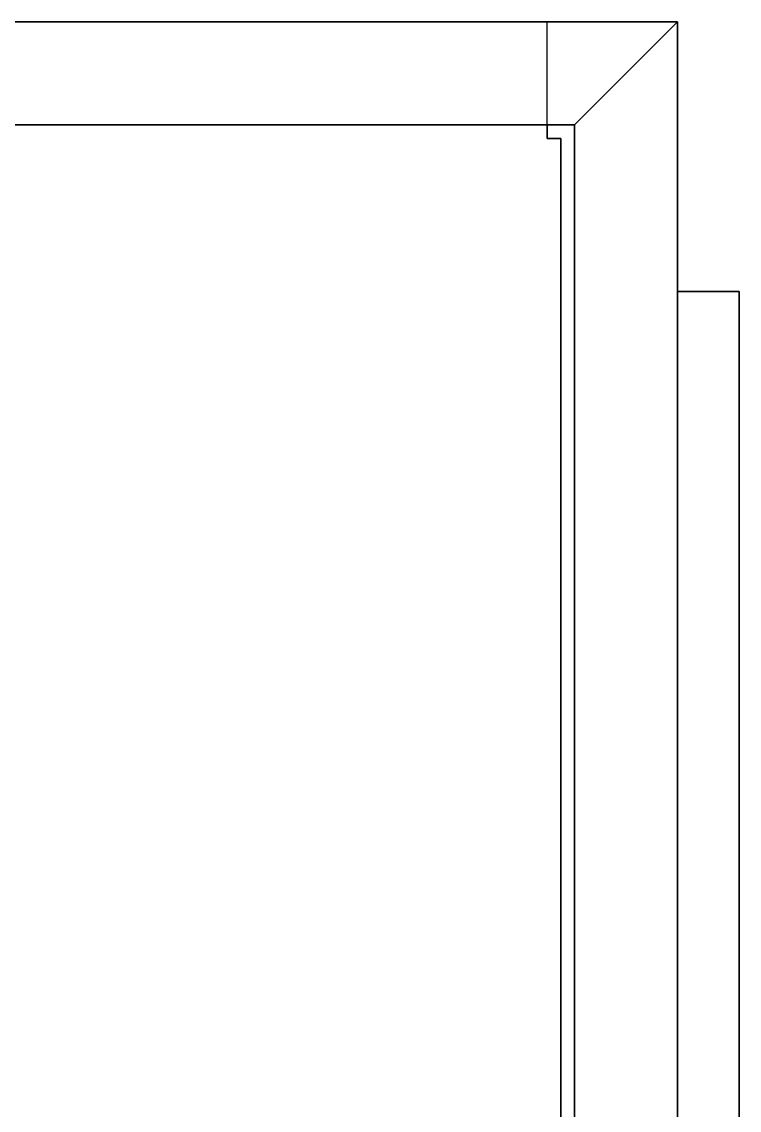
# Model space of a CAD drawing. Extents: x -469 to 3226, y 1395 to 4288.
# Drawn here: x 2160 to 3206, y 2702 to 4288 of the extents above; entities that cross this region are included whole.
import ezdxf

# ---------------------------------------------------------------- set-up
doc = ezdxf.new("R2010")
doc.units = 0
for name, color, linetype in [('LAYER0', 7, 'CONTINUOUS'), ('LAYER1', 7, 'CONTINUOUS'), ('LAYER345', 9, 'CONTINUOUS'), ('LAYER437', 7, 'CONTINUOUS')]:
    doc.layers.add(name, color=color, linetype=linetype)

msp = doc.modelspace()

# ---------------------------------------------------------------- linework, layer by layer
at = {"layer": 'LAYER0', "invisible_edges": 1}
for points in [[(3116.174, 4288.024, -5), (-468.8259, 1395.024, -5), (-468.8259, 4288.024, -5), (3116.174, 4288.024, -5)], [(-468.8259, 1395.024, -5), (3116.174, 4288.024, -5), (3116.174, 1395.024, -5), (-468.8259, 1395.024, -5)], [(-468.8259, 4288.024), (3116.174, 4288.024, -5), (-468.8259, 4288.024, -5), (-468.8259, 4288.024)], [(3116.174, 4288.024, -5), (-468.8259, 4288.024), (3116.174, 4288.024), (3116.174, 4288.024, -5)], [(3116.174, 1395.024), (-468.8259, 4288.024), (-468.8259, 1395.024), (3116.174, 1395.024)], [(-468.8259, 4288.024), (3116.174, 1395.024), (3116.174, 4288.024), (-468.8259, 4288.024)], [(3116.174, 4288.024, -5), (3116.174, 1395.024), (3116.174, 1395.024, -5), (3116.174, 4288.024, -5)], [(3116.174, 1395.024), (3116.174, 4288.024, -5), (3116.174, 4288.024), (3116.174, 1395.024)]]:
    msp.add_3dface(points, dxfattribs=at)
at = {"layer": 'LAYER1'}
for points, invisible_edges in [([(3116.174, 4288.024, 2430), (2926.174, 4288.024, 2105), (-468.8259, 4288.024, 2430), (3116.174, 4288.024, 2430)], 3), ([(2136.174, 4288.024, 2105), (-468.8259, 4288.024, 2430), (2926.174, 4288.024, 2105), (2136.174, 4288.024, 2105)], 3), ([(2926.174, 4138.024), (3116.174, 4288.024), (2966.174, 4138.024), (2926.174, 4138.024)], 3), ([(3116.174, 4288.024), (2926.174, 4138.024), (2926.174, 4288.024), (3116.174, 4288.024)], 1), ([(3116.174, 4288.024), (2926.174, 4288.024, 2105), (3116.174, 4288.024, 2430), (3116.174, 4288.024)], 3), ([(2926.174, 4288.024, 2105), (3116.174, 4288.024), (2926.174, 4288.024), (2926.174, 4288.024, 2105)], 1), ([(3116.174, 1395.024), (2966.174, 1545.024), (3116.174, 4288.024), (3116.174, 1395.024)], 3), ([(3116.174, 4288.024), (2966.174, 1545.024), (2966.174, 4138.024), (3116.174, 4288.024)], 5), ([(3116.174, 4288.024), (2966.174, 4138.024, 2430), (2966.174, 4138.024), (3116.174, 4288.024)], 1), ([(2966.174, 4138.024, 2430), (3116.174, 4288.024), (3116.174, 4288.024, 2430), (2966.174, 4138.024, 2430)], 1), ([(3116.174, 4288.024, 2430), (2966.174, 4138.024), (2966.174, 4138.024, 2430), (3116.174, 4288.024, 2430)], 1), ([(2966.174, 4138.024), (3116.174, 4288.024, 2430), (3116.174, 4288.024), (2966.174, 4138.024)], 1), ([(3116.174, 4288.024), (3116.174, 1395.024, 2430), (3116.174, 1395.024), (3116.174, 4288.024)], 1), ([(3116.174, 1395.024, 2430), (3116.174, 4288.024), (3116.174, 4288.024, 2430), (3116.174, 1395.024, 2430)], 1), ([(-318.8259, 4138.024, 2430), (2136.174, 4138.024, 2105), (2966.174, 4138.024, 2430), (-318.8259, 4138.024, 2430)], 3), ([(2926.174, 4138.024, 2105), (2966.174, 4138.024, 2430), (2136.174, 4138.024, 2105), (2926.174, 4138.024, 2105)], 3), ([(2926.174, 4138.024), (2966.174, 4138.024, 2430), (2926.174, 4138.024, 2105), (2926.174, 4138.024)], 3), ([(2966.174, 4138.024, 2430), (2926.174, 4138.024), (2966.174, 4138.024), (2966.174, 4138.024, 2430)], 1), ([(2966.174, 4138.024), (2966.174, 2968.024, 1665), (2966.174, 4138.024, 2430), (2966.174, 4138.024)], 3), ([(2966.174, 4138.024), (2966.174, 2918.034, 260), (2966.174, 2968.024, 1665), (2966.174, 4138.024)], 7), ([(2966.174, 4138.024), (2966.174, 2798.034, 260), (2966.174, 2918.034, 260), (2966.174, 4138.024)], 5), ([(2966.174, 4138.024), (2966.174, 2708.054, 260), (2966.174, 2798.034, 260), (2966.174, 4138.024)], 7), ([(2966.174, 4138.024), (2966.174, 2588.054, 260), (2966.174, 2708.054, 260), (2966.174, 4138.024)], 5), ([(2966.174, 1545.024), (2966.174, 2588.054, 260), (2966.174, 4138.024), (2966.174, 1545.024)], 3), ([(2966.174, 2968.024, 1745), (2966.174, 4138.024, 2430), (2966.174, 2968.024, 1665), (2966.174, 2968.024, 1745)], 3), ([(2966.174, 2908.024, 1745), (2966.174, 4138.024, 2430), (2966.174, 2968.024, 1745), (2966.174, 2908.024, 1745)], 3), ([(2966.174, 2863.024, 1745), (2966.174, 4138.024, 2430), (2966.174, 2908.024, 1745), (2966.174, 2863.024, 1745)], 7), ([(2966.174, 2803.024, 1745), (2966.174, 4138.024, 2430), (2966.174, 2863.024, 1745), (2966.174, 2803.024, 1745)], 3), ([(2966.174, 2803.024, 1745), (2966.174, 1545.024, 2430), (2966.174, 4138.024, 2430), (2966.174, 2803.024, 1745)], 5), ([(2966.174, 2918.034, 340), (2966.174, 2968.024, 1665), (2966.174, 2918.034, 260), (2966.174, 2918.034, 340)], 3), ([(2966.174, 2918.034, 340), (2966.174, 2908.024, 1665), (2966.174, 2968.024, 1665), (2966.174, 2918.034, 340)], 5), ([(2966.174, 2918.034, 340), (2966.174, 2863.024, 1665), (2966.174, 2908.024, 1665), (2966.174, 2918.034, 340)], 7), ([(2966.174, 2918.034, 340), (2966.174, 2803.024, 1665), (2966.174, 2863.024, 1665), (2966.174, 2918.034, 340)], 5), ([(2966.174, 2798.034, 340), (2966.174, 2803.024, 1665), (2966.174, 2918.034, 340), (2966.174, 2798.034, 340)], 3), ([(2966.174, 2863.024, 1745), (2966.174, 2908.024, 1745), (2966.174, 2863.024, 1665), (2966.174, 2863.024, 1745)], 3), ([(2966.174, 2908.024, 1665), (2966.174, 2863.024, 1665), (2966.174, 2908.024, 1745), (2966.174, 2908.024, 1665)], 3), ([(2966.174, 2708.054, 260), (2966.174, 2803.024, 1745), (2966.174, 2798.034, 340), (2966.174, 2708.054, 260)], 7), ([(2966.174, 2708.054, 340), (2966.174, 2803.024, 1745), (2966.174, 2708.054, 260), (2966.174, 2708.054, 340)], 3), ([(2966.174, 2588.054, 340), (2966.174, 2803.024, 1745), (2966.174, 2708.054, 340), (2966.174, 2588.054, 340)], 3), ([(2966.174, 1545.024), (2966.174, 2803.024, 1745), (2966.174, 2588.054, 340), (2966.174, 1545.024)], 7), ([(2966.174, 1545.024, 2430), (2966.174, 2803.024, 1745), (2966.174, 1545.024), (2966.174, 1545.024, 2430)], 3), ([(2966.174, 2803.024, 1665), (2966.174, 2798.034, 340), (2966.174, 2803.024, 1745), (2966.174, 2803.024, 1665)], 3), ([(2966.174, 2798.034, 260), (2966.174, 2708.054, 260), (2966.174, 2798.034, 340), (2966.174, 2798.034, 260)], 3)]:
    msp.add_3dface(points, dxfattribs=dict(at, invisible_edges=invisible_edges))
at = {"layer": 'LAYER345', "invisible_edges": 1}
for points in [[(3116.174, 3895.024), (3206.174, 1395.024), (3116.174, 1395.024), (3116.174, 3895.024)], [(3206.174, 1395.024), (3116.174, 3895.024), (3206.174, 3895.024), (3206.174, 1395.024)], [(3116.174, 3895.024), (3206.174, 3895.024, 18), (3206.174, 3895.024), (3116.174, 3895.024)], [(3206.174, 3895.024, 18), (3116.174, 3895.024), (3116.174, 3895.024, 18), (3206.174, 3895.024, 18)], [(3116.174, 1395.024, 18), (3116.174, 3895.024), (3116.174, 1395.024), (3116.174, 1395.024, 18)], [(3116.174, 3895.024), (3116.174, 1395.024, 18), (3116.174, 3895.024, 18), (3116.174, 3895.024)], [(3206.174, 3895.024, 18), (3116.174, 1395.024, 18), (3206.174, 1395.024, 18), (3206.174, 3895.024, 18)], [(3116.174, 1395.024, 18), (3206.174, 3895.024, 18), (3116.174, 3895.024, 18), (3116.174, 1395.024, 18)], [(3206.174, 3895.024, 18), (3206.174, 1395.024), (3206.174, 3895.024), (3206.174, 3895.024, 18)], [(3206.174, 1395.024), (3206.174, 3895.024, 18), (3206.174, 1395.024, 18), (3206.174, 1395.024)]]:
    msp.add_3dface(points, dxfattribs=at)
at = {"layer": 'LAYER437'}
for points, invisible_edges in [([(2966.174, 4138.023), (2926.174, 4118.023), (2926.174, 4138.023), (2966.174, 4138.023)], 1), ([(2926.174, 4118.023), (2966.174, 4138.023), (2946.174, 4118.023), (2926.174, 4118.023)], 3), ([(2926.174, 4138.023, 60), (2966.174, 4138.023), (2926.174, 4138.023), (2926.174, 4138.023, 60)], 1), ([(2966.174, 4138.023), (2926.174, 4138.023, 60), (2966.174, 4138.023, 60), (2966.174, 4138.023)], 1), ([(2926.174, 4138.023, 60), (2926.174, 4118.023), (2926.174, 4118.023, 60), (2926.174, 4138.023, 60)], 1), ([(2926.174, 4118.023), (2926.174, 4138.023, 60), (2926.174, 4138.023), (2926.174, 4118.023)], 1), ([(2946.174, 4118.023, 60), (2926.174, 4138.023, 60), (2926.174, 4118.023, 60), (2946.174, 4118.023, 60)], 1), ([(2926.174, 4138.023, 60), (2946.174, 4118.023, 60), (2966.174, 4138.023, 60), (2926.174, 4138.023, 60)], 3), ([(2946.174, 4118.023), (2966.174, 4138.023), (2946.174, 1565.023), (2946.174, 4118.023)], 3), ([(2966.174, 1545.023), (2946.174, 1565.023), (2966.174, 4138.023), (2966.174, 1545.023)], 3), ([(2966.174, 4138.023, 60), (2946.174, 4118.023, 60), (2966.174, 1545.023, 60), (2966.174, 4138.023, 60)], 3), ([(2966.174, 4138.023), (2966.174, 1545.023, 60), (2966.174, 1545.023), (2966.174, 4138.023)], 1), ([(2966.174, 1545.023, 60), (2966.174, 4138.023), (2966.174, 4138.023, 60), (2966.174, 1545.023, 60)], 1), ([(2946.174, 4118.023, 60), (2926.174, 4118.023), (2946.174, 4118.023), (2946.174, 4118.023, 60)], 1), ([(2926.174, 4118.023), (2946.174, 4118.023, 60), (2926.174, 4118.023, 60), (2926.174, 4118.023)], 1), ([(2946.174, 4118.023, 60), (2946.174, 1565.023), (2946.174, 1565.023, 60), (2946.174, 4118.023, 60)], 1), ([(2946.174, 1565.023), (2946.174, 4118.023, 60), (2946.174, 4118.023), (2946.174, 1565.023)], 1), ([(2946.174, 1565.023, 60), (2966.174, 1545.023, 60), (2946.174, 4118.023, 60), (2946.174, 1565.023, 60)], 3)]:
    msp.add_3dface(points, dxfattribs=dict(at, invisible_edges=invisible_edges))

# ---------------------------------------------------------------- meshes
at = {"layer": 'LAYER1'}
mesh = msp.add_polymesh((5, 2), dxfattribs=at)
for k, corner in enumerate([(2966.174, 1545.024, 2430), (2966.174, 4138.024, 2430), (-318.8259, 1545.024, 2430), (2966.174, 1545.024, 2430), (-318.8259, 4138.024, 2430), (-318.8259, 1545.024, 2430), (2966.174, 4138.024, 2430), (-318.8259, 4138.024, 2430), (3116.174, 4288.024, 2430), (-468.8259, 4288.024, 2430)]):
    mesh.set_mesh_vertex(divmod(k, 2), corner)

doc.saveas('drawing.dxf')
